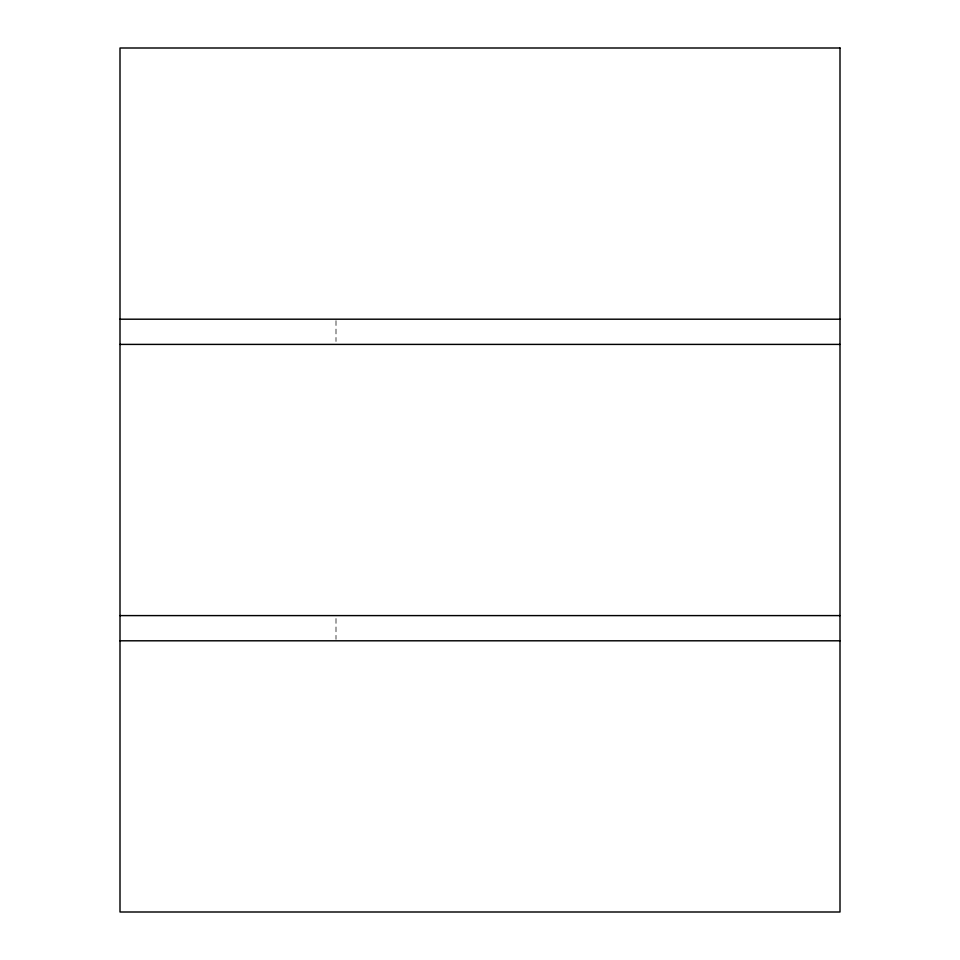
<?xml version="1.0" encoding="UTF-8"?>
<svg xmlns="http://www.w3.org/2000/svg" width="960" height="960" viewBox="0 0 960 960"><rect width="100%" height="100%" fill="white"/><g stroke="black" fill="none" stroke-linecap="round" stroke-linejoin="round"><path stroke-width="0.72" stroke-dasharray="4.8 3.6" d="M336 320.688L336 341.436M336 618.564L336 639.312"/><path stroke-width="1.44" d="M120 319.2L840 319.2M120 344.4L840 344.4M120 615.6L840 615.6M120 640.8L840 640.8M840 48L120 48L120 912L840 912L840 48"/></g></svg>
